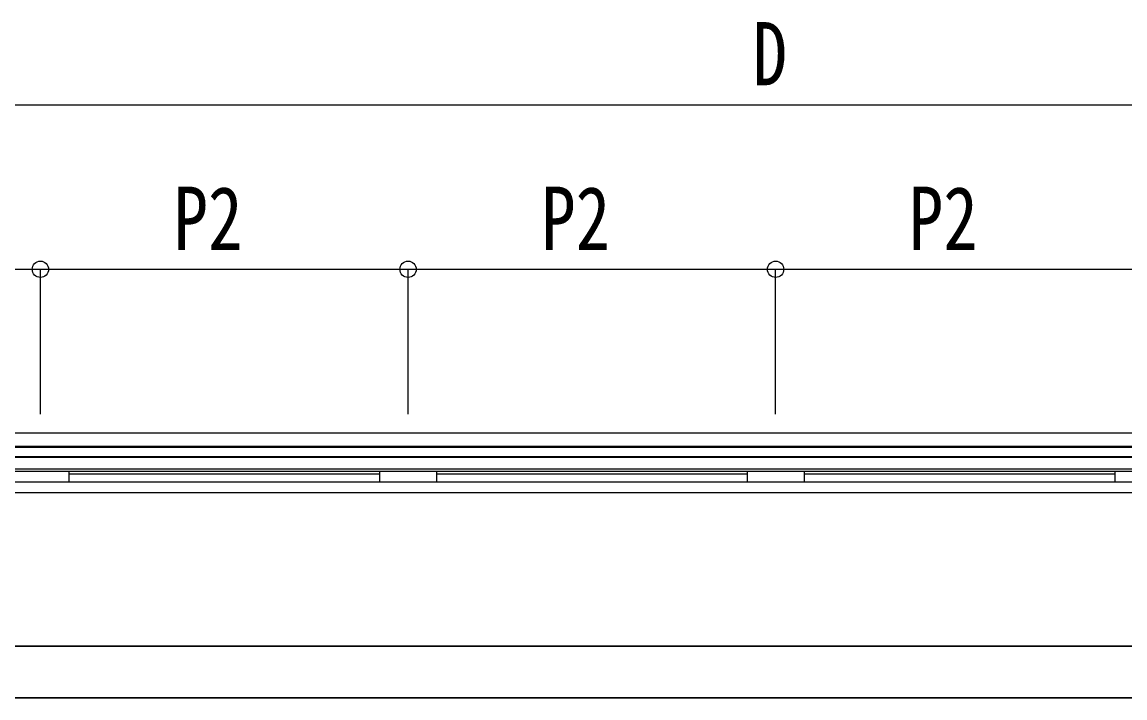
# Model space of a CAD drawing. Units: millimetres, scale not verified. Extents: x -16820 to 16820, y -11880 to 11880.
# Drawn here: x -2846 to -836, y -3634 to -2401 of the extents above; entities that cross this region are included whole.
import ezdxf
from ezdxf.enums import TextEntityAlignment as Align

# ---------------------------------------------------------------- set-up
doc = ezdxf.new("R2010")
doc.units = ezdxf.units.MM
doc.header["$LTSCALE"] = 50
doc.layers.add('0-5_YKK_A1', color=4, linetype='Continuous')
doc.layers.add('0-6_YKK_D', color=6, linetype='Continuous')
doc.styles.add('ＭＳ ゴシック', font='')
doc.styles.get('ＭＳ ゴシック').set_extended_font_data('MS Gothic')

msp = doc.modelspace()

# ---------------------------------------------------------------- linework, layer by layer
at = {"layer": '0-5_YKK_A1'}
for p, q in [((2390.99, -3150.97), (-3475.9, -3150.97)), ((2390.99, -3174.84), (-3475.9, -3174.84)), ((2390.99, -3176.76), (-3475.9, -3176.76)), ((2390.99, -3193.99), (-3475.9, -3193.99)), ((2390.99, -3194.92), (-3475.9, -3194.92)), ((2390.99, -3216.13), (-3475.9, -3216.13)), ((2390.99, -3220.69), (-3475.9, -3220.69)), ((-2760.4, -3220.69), (-2760.4, -3239.23)), ((-2760.3, -3224.75), (-2194.4, -3224.75)), ((-2194.4, -3220.69), (-2194.4, -3239.23)), ((-2090.4, -3220.69), (-2090.4, -3239.23)), ((-2090.3, -3224.75), (-1524.4, -3224.75)), ((-1524.4, -3220.69), (-1524.4, -3239.23)), ((-1420.4, -3220.69), (-1420.4, -3239.23)), ((-1420.3, -3224.75), (-854.4, -3224.75)), ((-854.4, -3220.69), (-854.4, -3239.23)), ((-5326.9, -3239.23), (2382.1, -3239.23)), ((-5372.35, -3259.22), (2427.65, -3259.22)), ((2427.65, -3539.22), (-5372.35, -3539.22)), ((-5372.35, -3539.22), (2427.65, -3539.22)), ((-5241.35, -3633.64), (2296.65, -3633.64)), ((2296.65, -3633.64), (-5241.35, -3633.64))]:
    msp.add_line(p, q, dxfattribs=at)
at = {"layer": '0-6_YKK_D'}
for p, q in [((-5142.65, -2551.97), (2197.85, -2551.97)), ((-3482.4, -2851.97), (-2812.4, -2851.97)), ((-2812.4, -3116.19), (-2812.4, -2850.97)), ((-2812.4, -3116.19), (-2812.4, -2850.97)), ((-2812.4, -2851.97), (-2142.4, -2851.97)), ((-2142.4, -3116.19), (-2142.4, -2850.97)), ((-2142.4, -3116.19), (-2142.4, -2850.97)), ((-2142.4, -2851.97), (-1472.4, -2851.97)), ((-1472.4, -3116.19), (-1472.4, -2850.97)), ((-1472.4, -3116.19), (-1472.4, -2850.97)), ((-1472.4, -2851.97), (-802.4, -2851.97))]:
    msp.add_line(p, q, dxfattribs=at)
for centre in [(-2812.4, -2851.97), (-2812.4, -2851.97), (-2142.4, -2851.97), (-2142.4, -2851.97), (-1472.4, -2851.97), (-1472.4, -2851.97)]:
    msp.add_circle(centre, 14.88, dxfattribs=at)

# ---------------------------------------------------------------- texts
at = {"layer": '0-6_YKK_D', "style": 'ＭＳ ゴシック', "width": 0.8}
for s, p in [('D', (-1514.4, -2551.17)), ('P2', (-2569.8, -2851.17)), ('P2', (-1899.8, -2851.17)), ('P2', (-1229.8, -2851.17))]:
    msp.add_text(s, height=115.5, dxfattribs=at).set_placement(p, align=Align.BOTTOM_LEFT)

doc.saveas('drawing.dxf')
